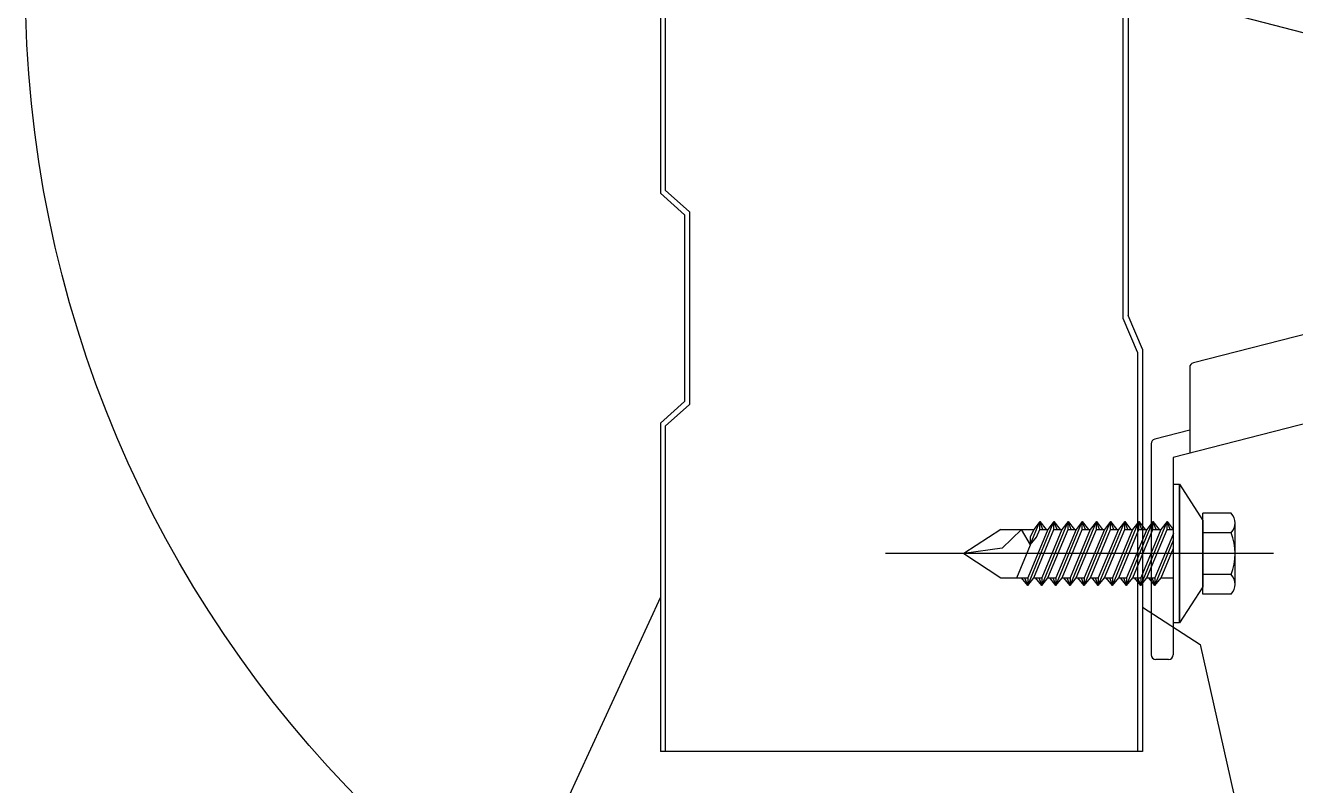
# Model space of a CAD drawing. Header units: millimetres. Extents: x 1448 to 104164, y -19509 to -89.
# Drawn here: x 103131.8 to 103263.5, y -980.5 to -901.5 of the extents above; entities that cross this region are included whole.
import ezdxf

# ---------------------------------------------------------------- set-up
doc = ezdxf.new("R2010")
doc.units = ezdxf.units.MM
doc.header["$LTSCALE"] = 60
doc.header["$MEASUREMENT"] = 0
doc.header["$PDSIZE"] = -10
doc.linetypes.add('CEN', pattern=[62, 60, -1, 0, -1])
doc.linetypes.add('HID', pattern=[2.5, 1.5, -1])
doc.layers.get('0').update_dxf_attribs({"linetype": 'CONTINUOUS'})
doc.layers.get('Defpoints').update_dxf_attribs({"color": 171, "linetype": 'CONTINUOUS'})
for name, color, linetype in [('2', 3, 'CONTINUOUS'), ('BOLT', 8, 'CONTINUOUS'), ('cen', 14, 'CONTINUOUS'), ('DIM', 7, 'CONTINUOUS'), ('ITXT', 7, 'CONTINUOUS'), ('PANEL', 9, 'CONTINUOUS')]:
    doc.layers.add(name, color=color, linetype=linetype)

# ---------------------------------------------------------------- blocks, each defined once
blk = doc.blocks.new('WINDOW')
at = {"layer": 'ITXT', "color": 7}
for points in [[(10635.97, 479964.11), (10621.45, 479932.55), (10620.8, 479924.13), (10622.74, 479917.65), (10625.33, 479912.47), (10650.56, 479891.75)], [(10685.97, 479963.08), (10691.96, 479959.2), (10696.49, 479939.02), (10698.43, 479933.19), (10699.08, 479926.07), (10695.2, 479920.89), (10668.68, 479896.29)]]:
    blk.add_lwpolyline(points, dxfattribs=at)
blk = doc.blocks.new('SH')
at = {"color": 7, "linetype": 'CEN'}
for p, q in [((-17791.97, 501589.09), (-17793.27, 501589.09)), ((-17791.97, 501563.89), (-17793.27, 501563.89)), ((-17791.97, 501459.61), (-17793.27, 501459.61))]:
    blk.add_line(p, q, dxfattribs=at)
at = {"color": 1}
for p, q in [((-17787.31, 501547.68), (-17787.31, 501568.66)), ((-17738.5, 501517.35), (-17738.5, 501551.05)), ((-17757.88, 501549.57), (-17758.12, 501511.98)), ((-17722.89, 501533.4), (-17753.83, 501533.4))]:
    blk.add_line(p, q, dxfattribs=at)
at = {"color": 7}
for p, q in [((-17793.77, 501559.96), (-17793.77, 501561.13)), ((-17791.47, 501537.42), (-17791.47, 501558.96)), ((-17793.77, 501536.03), (-17793.77, 501556.51)), ((-17789.77, 501528.08), (-17789.77, 501536.99)), ((-17772.25, 501524.01), (-17772.25, 501534.23)), ((-17747.75, 501517.99), (-17747.75, 501528.59)), ((-17789.77, 501489.94), (-17789.77, 501481.04)), ((-17793.77, 501482), (-17793.77, 501460.11)), ((-17791.47, 501480.6), (-17791.47, 501460.11))]:
    blk.add_line(p, q, dxfattribs=at)
for p, q in [((-17771.63, 501534.71), (-17771.53, 501539.22)), ((-17770.21, 501539.51), (-17770.9, 501539.69)), ((-17767.49, 501533.65), (-17769.88, 501539.22)), ((-17789.27, 501536.86), (-17791.47, 501537.42)), ((-17772.25, 501532.5), (-17789.27, 501536.86)), ((-17749.01, 501530.98), (-17768.51, 501535.98)), ((-17789.77, 501534.61), (-17793.39, 501535.54)), ((-17747.75, 501528.59), (-17771.63, 501534.71)), ((-17749.01, 501528.92), (-17749.01, 501530.98)), ((-17743.97, 501530.37), (-17747.24, 501530.37)), ((-17738.5, 501527.15), (-17747.75, 501528.59)), ((-17746.26, 501528.36), (-17747.75, 501528.59)), ((-17724.85, 501511.06), (-17789.39, 501527.6)), ((-17713.77, 501517.51), (-17747.75, 501526.22)), ((-17748.38, 501517.51), (-17771.88, 501523.53)), ((-17762.87, 501520.74), (-17762.87, 501518.58)), ((-17753.99, 501515.91), (-17762.49, 501518.09)), ((-17753.37, 501518.31), (-17753.37, 501516.4)), ((-17714.06, 501517.59), (-17724.04, 501511.2)), ((-17713.77, 501517.51), (-17723.33, 501511.08)), ((-17713.77, 501500.51), (-17713.77, 501517.51)), ((-17723.77, 501507.77), (-17723.77, 501510.25)), ((-17724.85, 501506.96), (-17789.39, 501490.42)), ((-17714.06, 501500.44), (-17724.04, 501506.82)), ((-17713.77, 501500.51), (-17723.33, 501506.94)), ((-17713.77, 501500.51), (-17791.47, 501480.6)), ((-17789.77, 501483.41), (-17793.39, 501482.48))]:
    blk.add_line(p, q)
at = {"color": 1, "linetype": 'HID'}
for p, q in [((-17762.87, 501520.74), (-17762.63, 501532.41)), ((-17753.37, 501518.31), (-17753.13, 501529.97))]:
    blk.add_line(p, q, dxfattribs=at)
at = {"color": 2}
for p, q in [((-17753.37, 501517.83), (-17762.87, 501520.48)), ((-17762.87, 501519.88), (-17753.37, 501517.83)), ((-17753.38, 501517.34), (-17762.87, 501519.88)), ((-17762.87, 501519.34), (-17753.38, 501517.34)), ((-17753.36, 501516.87), (-17762.87, 501519.34)), ((-17762.87, 501518.74), (-17753.36, 501516.87)), ((-17753.37, 501516.4), (-17762.87, 501518.74))]:
    blk.add_line(p, q, dxfattribs=at)
at = {"color": 7}
for centre, start, end in [((-17793.27, 501588.59), 90, 180), ((-17791.97, 501588.59), 0, 90), ((-17793.27, 501564.39), 180, 270), ((-17791.97, 501564.39), 270, 0), ((-17793.27, 501460.11), 180, 270), ((-17791.97, 501460.11), 270, 0)]:
    blk.add_arc(centre, 0.5, start, end, dxfattribs=at)
for centre, radius, start, end in [((-17738.49, 501533.42), 9.27, 255.5822, 199.1898), ((-17771.03, 501539.2), 0.5, 75.6272, 178.7238), ((-17770.34, 501539.03), 0.5, 23.1835, 75.6272), ((-17738.5, 501533.4), 6.25, 252.2333, 209.0028), ((-17761.89, 501521.22), 16.16, 37.1659, 114.0885), ((-17793.27, 501536.03), 0.5, 180, 255.6272), ((-17771.75, 501534.23), 0.5, 75.6272, 180), ((-17789.27, 501528.08), 0.5, 180, 255.6272), ((-17771.75, 501524.01), 0.5, 180, 255.6272), ((-17762.37, 501518.58), 0.5, 180, 255.6272), ((-17748.25, 501517.99), 0.5, 255.6272, 0), ((-17753.87, 501516.4), 0.5, 255.6272, 0), ((-17724.6, 501512.03), 1, 255.6272, 303.9338), ((-17722.77, 501510.25), 1, 123.9338, 180), ((-17724.6, 501505.99), 1, 56.0662, 104.3728), ((-17722.77, 501507.77), 1, 180, 236.0662), ((-17789.27, 501489.94), 0.5, 104.3728, 180), ((-17793.27, 501482), 0.5, 104.3728, 180)]:
    blk.add_arc(centre, radius, start, end)
at = {"layer": '2', "ltscale": 0.3}
blk.add_line((-17793.77, 501556.51), (-17793.77, 501558.88), dxfattribs=at)
at = {"layer": 'Defpoints', "color": 0, "linetype": 'ByBlock'}
blk.add_point((-17786.09, 501558.09), dxfattribs=at)
at = {"layer": 'DIM', "color": 7}
for p, q in [((-17793.77, 501588.59), (-17793.77, 501564.39)), ((-17791.47, 501588.59), (-17791.47, 501564.39)), ((-17793.77, 501564.39), (-17793.52, 501561.51)), ((-17791.47, 501564.39), (-17791.39, 501563.47)), ((-17791.06, 501552.48), (-17790.27, 501555.05))]:
    blk.add_line(p, q, dxfattribs=at)
blk.add_circle((-17787.31, 501558.09), 3.75, dxfattribs=at)
for centre, radius, start, end in [((-17787.31, 501558.09), 6.75, 236.1855, 131.4873), ((-17788.65, 501558.07), 5.97, 121.6306, 149.0857), ((-17787.31, 501558.09), 4.25, 191.755, 168.245), ((-17795.39, 501558.23), 2.37, 313.3216, 46.6784)]:
    blk.add_arc(centre, radius, start, end, dxfattribs=at)
blk = doc.blocks.new('SELF')
at = {"layer": 'BOLT'}
for p, q in [((-19170.62, 501464.27), (-19174.32, 501464.27)), ((-19174.32, 501453.77), (-19174.32, 501464.27)), ((-19170.12, 501454.95), (-19170.12, 501463.09)), ((-19200.49, 501462.17), (-19196.23, 501462.17)), ((-19195.43, 501462.17), (-19194.4, 501462.17)), ((-19193.6, 501462.17), (-19192.57, 501462.17)), ((-19191.76, 501462.17), (-19190.73, 501462.17)), ((-19189.93, 501462.17), (-19188.9, 501462.17)), ((-19188.1, 501462.17), (-19187.07, 501462.17)), ((-19186.26, 501462.17), (-19185.24, 501462.17)), ((-19184.43, 501462.17), (-19183.4, 501462.17)), ((-19182.6, 501462.17), (-19181.57, 501462.17)), ((-19180.77, 501462.17), (-19179.74, 501462.17)), ((-19178.93, 501462.17), (-19178.12, 501462.17)), ((-19170.62, 501461.73), (-19174.32, 501461.73)), ((-19200.49, 501455.87), (-19197.01, 501455.87)), ((-19196.21, 501455.87), (-19195.18, 501455.87)), ((-19194.38, 501455.87), (-19193.35, 501455.87)), ((-19192.54, 501455.87), (-19191.51, 501455.87)), ((-19190.71, 501455.87), (-19189.68, 501455.87)), ((-19188.88, 501455.87), (-19187.85, 501455.87)), ((-19187.04, 501455.87), (-19186.02, 501455.87)), ((-19185.21, 501455.87), (-19184.18, 501455.87)), ((-19183.38, 501455.87), (-19182.35, 501455.87)), ((-19181.55, 501455.87), (-19180.52, 501455.87)), ((-19179.71, 501455.87), (-19178.12, 501455.87)), ((-19170.62, 501456.3), (-19174.32, 501456.3)), ((-19170.62, 501453.77), (-19174.32, 501453.77))]:
    blk.add_line(p, q, dxfattribs=at)
at = {"layer": 'BOLT', "color": 10}
for p, q in [((-19197.01, 501454.87), (-19193.6, 501463.17)), ((-19197.01, 501454.87), (-19193.6, 501463.17)), ((-19196.67, 501460.16), (-19195.43, 501463.17)), ((-19196.67, 501460.16), (-19195.43, 501463.17)), ((-19195.18, 501454.87), (-19191.76, 501463.17)), ((-19195.18, 501454.87), (-19191.76, 501463.17)), ((-19193.35, 501454.87), (-19189.93, 501463.17)), ((-19193.35, 501454.87), (-19189.93, 501463.17)), ((-19191.51, 501454.87), (-19188.1, 501463.17)), ((-19191.51, 501454.87), (-19188.1, 501463.17)), ((-19189.68, 501454.87), (-19186.26, 501463.17)), ((-19189.68, 501454.87), (-19186.26, 501463.17)), ((-19187.85, 501454.87), (-19184.43, 501463.17)), ((-19187.85, 501454.87), (-19184.43, 501463.17)), ((-19186.02, 501454.87), (-19182.6, 501463.17)), ((-19186.02, 501454.87), (-19182.6, 501463.17)), ((-19184.18, 501454.87), (-19180.77, 501463.17)), ((-19184.18, 501454.87), (-19180.77, 501463.17)), ((-19182.35, 501454.87), (-19178.93, 501463.17)), ((-19182.35, 501454.87), (-19178.93, 501463.17)), ((-19180.52, 501454.87), (-19178.12, 501460.77))]:
    blk.add_line(p, q, dxfattribs=at)
at = {"layer": 'BOLT'}
for points in [[(-19177.32, 501468.02), (-19177.32, 501450.02), (-19178.12, 501450.02), (-19178.12, 501468.02)], [(-19174.32, 501463.32), (-19174.32, 501454.72), (-19177.32, 501450.02), (-19177.32, 501468.02)], [(-19193.6, 501463.17), (-19194.4, 501462.17), (-19197.01, 501455.87), (-19197.01, 501454.87), (-19196.21, 501455.87), (-19193.6, 501462.17)], [(-19195.43, 501463.17), (-19196.23, 501462.17), (-19196.67, 501461.16), (-19196.67, 501460.16), (-19195.86, 501461.16), (-19195.43, 501462.17)], [(-19191.76, 501463.17), (-19192.57, 501462.17), (-19195.18, 501455.87), (-19195.18, 501454.87), (-19194.38, 501455.87), (-19191.76, 501462.17)], [(-19189.93, 501463.17), (-19190.73, 501462.17), (-19193.35, 501455.87), (-19193.35, 501454.87), (-19192.54, 501455.87), (-19189.93, 501462.17)], [(-19188.1, 501463.17), (-19188.9, 501462.17), (-19191.51, 501455.87), (-19191.51, 501454.87), (-19190.71, 501455.87), (-19188.1, 501462.17)], [(-19186.26, 501463.17), (-19187.07, 501462.17), (-19189.68, 501455.87), (-19189.68, 501454.87), (-19188.88, 501455.87), (-19186.26, 501462.17)], [(-19184.43, 501463.17), (-19185.24, 501462.17), (-19187.85, 501455.87), (-19187.85, 501454.87), (-19187.04, 501455.87), (-19184.43, 501462.17)], [(-19182.6, 501463.17), (-19183.4, 501462.17), (-19186.02, 501455.87), (-19186.02, 501454.87), (-19185.21, 501455.87), (-19182.6, 501462.17)], [(-19180.77, 501463.17), (-19181.57, 501462.17), (-19184.18, 501455.87), (-19184.18, 501454.87), (-19183.38, 501455.87), (-19180.77, 501462.17)], [(-19178.93, 501463.17), (-19179.74, 501462.17), (-19182.35, 501455.87), (-19182.35, 501454.87), (-19181.55, 501455.87), (-19178.93, 501462.17)]]:
    blk.add_lwpolyline(points, close=True, dxfattribs=at)
for points in [[(-19195.03, 501462.17), (-19195.43, 501463.17), (-19194.63, 501462.17)], [(-19193.19, 501462.17), (-19193.6, 501463.17), (-19192.79, 501462.17)], [(-19191.36, 501462.17), (-19191.76, 501463.17), (-19190.96, 501462.17)], [(-19189.53, 501462.17), (-19189.93, 501463.17), (-19189.13, 501462.17)], [(-19187.7, 501462.17), (-19188.1, 501463.17), (-19187.29, 501462.17)], [(-19185.86, 501462.17), (-19186.26, 501463.17), (-19185.46, 501462.17)], [(-19184.03, 501462.17), (-19184.43, 501463.17), (-19183.63, 501462.17)], [(-19182.2, 501462.17), (-19182.6, 501463.17), (-19181.79, 501462.17)], [(-19180.36, 501462.17), (-19180.77, 501463.17), (-19179.96, 501462.17)], [(-19178.53, 501462.17), (-19178.93, 501463.17), (-19178.13, 501462.17)], [(-19198.44, 501455.87), (-19196.64, 501460.15), (-19197.81, 501462.17), (-19200.31, 501459.75), (-19205.29, 501459.02)], [(-19200.49, 501462.17), (-19205.29, 501459.02), (-19200.49, 501455.87)], [(-19178.12, 501461.65), (-19180.52, 501455.87), (-19180.52, 501454.87), (-19179.71, 501455.87), (-19178.12, 501459.71)], [(-19197.42, 501455.87), (-19197.01, 501454.87), (-19197.82, 501455.87)], [(-19197.42, 501455.87), (-19197.01, 501454.87), (-19197.82, 501455.87)], [(-19195.58, 501455.87), (-19195.18, 501454.87), (-19195.98, 501455.87)], [(-19195.58, 501455.87), (-19195.18, 501454.87), (-19195.98, 501455.87)], [(-19193.75, 501455.87), (-19193.35, 501454.87), (-19194.15, 501455.87)], [(-19193.75, 501455.87), (-19193.35, 501454.87), (-19194.15, 501455.87)], [(-19191.92, 501455.87), (-19191.51, 501454.87), (-19192.32, 501455.87)], [(-19191.92, 501455.87), (-19191.51, 501454.87), (-19192.32, 501455.87)], [(-19190.08, 501455.87), (-19189.68, 501454.87), (-19190.49, 501455.87)], [(-19190.08, 501455.87), (-19189.68, 501454.87), (-19190.49, 501455.87)], [(-19188.25, 501455.87), (-19187.85, 501454.87), (-19188.65, 501455.87)], [(-19188.25, 501455.87), (-19187.85, 501454.87), (-19188.65, 501455.87)], [(-19186.42, 501455.87), (-19186.02, 501454.87), (-19186.82, 501455.87)], [(-19186.42, 501455.87), (-19186.02, 501454.87), (-19186.82, 501455.87)], [(-19184.58, 501455.87), (-19184.18, 501454.87), (-19184.99, 501455.87)], [(-19184.58, 501455.87), (-19184.18, 501454.87), (-19184.99, 501455.87)], [(-19182.75, 501455.87), (-19182.35, 501454.87), (-19183.15, 501455.87)], [(-19182.75, 501455.87), (-19182.35, 501454.87), (-19183.15, 501455.87)], [(-19180.92, 501455.87), (-19180.52, 501454.87), (-19181.32, 501455.87)]]:
    blk.add_lwpolyline(points, dxfattribs=at)
for centre, radius, start, end in [((-19171.98, 501463), 1.86, 316.9662, 43.0338), ((-19177.73, 501459.02), 7.61, 339.1195, 20.8805), ((-19171.98, 501455.03), 1.86, 316.9662, 43.0338)]:
    blk.add_arc(centre, radius, start, end, dxfattribs=at)
at = {"layer": 'cen'}
blk.add_line((-19165.12, 501459.02), (-19215.47, 501459.02), dxfattribs=at)

msp = doc.modelspace()

# ---------------------------------------------------------------- linework, layer by layer
at = {"ltscale": 0.3}
for p, q in [((103247.16, -976.91), (103197.66, -976.91)), ((103247.66, -976.91), (103247.16, -976.91))]:
    msp.add_line(p, q, dxfattribs=at)
msp.add_circle((103252.48, -897.29), 120.71)
at = {"layer": 'PANEL'}
for p, q in [((103197.66, -868.39), (103197.66, -918.95)), ((103198.16, -868.89), (103198.16, -918.64)), ((103245.66, -931.95), (103245.66, -888.83)), ((103246.16, -889.14), (103246.16, -931.64)), ((103197.66, -918.95), (103200.16, -921.2)), ((103198.16, -918.64), (103200.66, -920.89)), ((103200.66, -920.89), (103200.66, -940.89)), ((103200.16, -921.2), (103200.16, -940.58)), ((103247.16, -935.45), (103245.66, -931.95)), ((103247.66, -935.14), (103246.16, -931.64)), ((103247.16, -935.45), (103247.16, -976.91)), ((103247.66, -935.14), (103247.66, -976.91)), ((103197.66, -942.83), (103200.16, -940.58)), ((103198.16, -943.14), (103200.66, -940.89)), ((103197.66, -942.83), (103197.66, -976.91)), ((103198.16, -943.14), (103198.16, -976.91))]:
    msp.add_line(p, q, dxfattribs=at)

# ---------------------------------------------------------------- block references
msp.add_blockref('SH', (121042.33, -502426.98))
at = {"xscale": 0.800000000745058, "yscale": 0.800000000745058, "zscale": 0.800000000745058}
msp.add_blockref('SELF', (118593.36, -402123.59), dxfattribs=at)
at = {"layer": '2'}
msp.add_blockref('WINDOW', (92561.69, -480925), dxfattribs=at)

doc.saveas('drawing.dxf')
